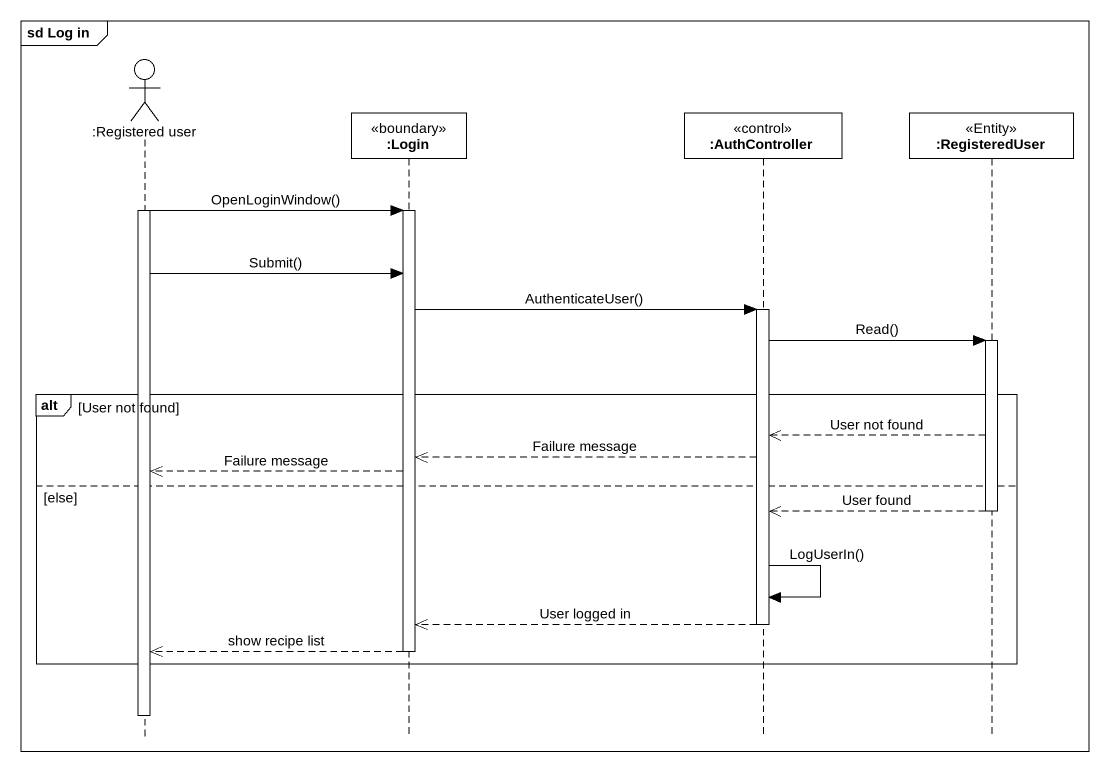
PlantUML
@startuml
mainframe sd Log in
hide footbox
actor ":Registered user" as Registered_user
participant ":Login" as Login <<boundary>>
participant ":AuthController" as AuthController <<control>>
participant ":RegisteredUser" as RegisteredUser <<Entity>>

activate Registered_user
Registered_user -> Login : OpenLoginWindow()
activate Login
Registered_user -> Login : Submit()
Login -> AuthController : AuthenticateUser()
activate AuthController
AuthController -> RegisteredUser : Read()
activate RegisteredUser
alt User not found
  RegisteredUser -->> AuthController : User not found
  AuthController -->> Login : Failure message
  Login -->> Registered_user : Failure message
else else
  RegisteredUser -->> AuthController : User found
  deactivate RegisteredUser
  AuthController -> AuthController : LogUserIn()
  AuthController -->> Login : User logged in
  deactivate AuthController
  Login -->> Registered_user : show recipe list
  deactivate Login
end
deactivate Registered_user
@enduml
